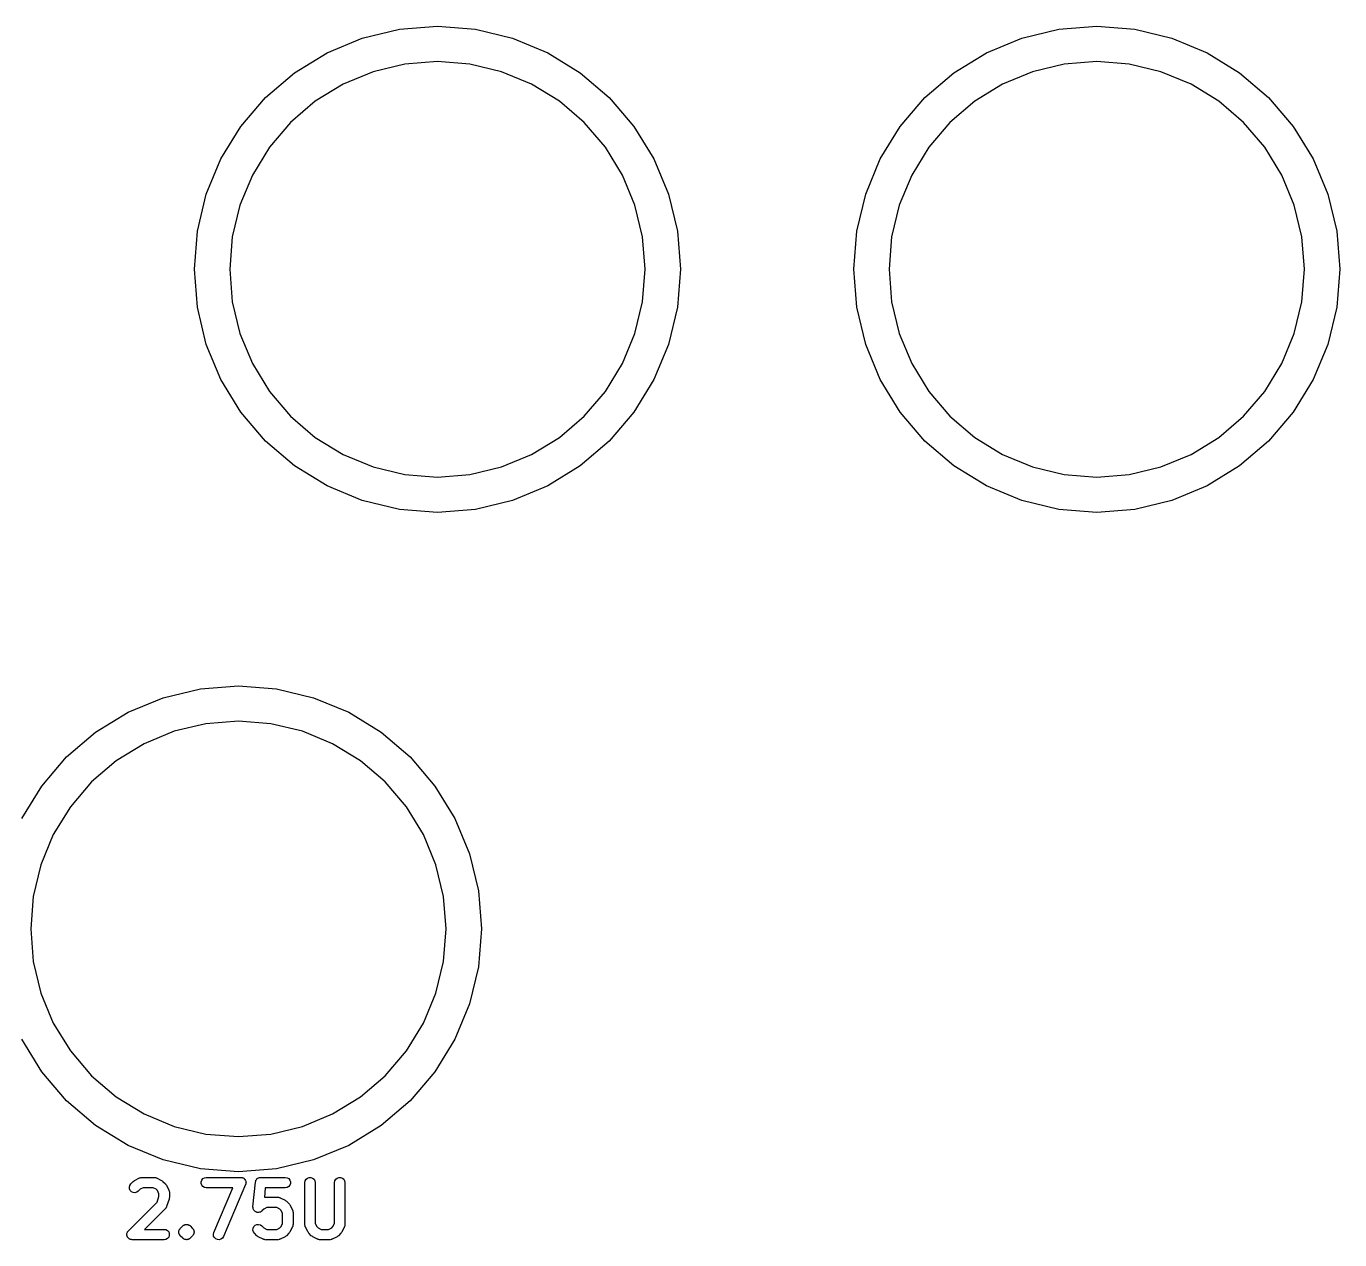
# Model space of a CAD drawing. Extents: x 42 to 175, y -135 to -43.
# Drawn here: x 136.87 to 174.82, y -135.18 to -100.13 of the extents above; entities that cross this region are included whole.
import ezdxf

# ---------------------------------------------------------------- set-up
doc = ezdxf.new("R2010")
doc.units = 0
doc.header["$MEASUREMENT"] = 0
doc.layers.add('BLACK', color=7, linetype='CONTINUOUS')

msp = doc.modelspace()

# ---------------------------------------------------------------- linework, layer by layer
at = {"layer": 'BLACK', "linetype": 'CONTINUOUS'}
for p, q in [((147.652, -100.216), (148.75, -100.13)), ((148.75, -100.13), (149.848, -100.216)), ((166.702, -100.216), (167.8, -100.13)), ((167.8, -100.13), (168.898, -100.216)), ((145.563, -100.895), (146.581, -100.474)), ((146.581, -100.474), (147.652, -100.216)), ((149.848, -100.216), (150.919, -100.474)), ((150.919, -100.474), (151.937, -100.895)), ((164.613, -100.895), (165.631, -100.474)), ((165.631, -100.474), (166.702, -100.216)), ((168.898, -100.216), (169.969, -100.474)), ((169.969, -100.474), (170.987, -100.895)), ((144.624, -101.471), (145.563, -100.895)), ((151.937, -100.895), (152.876, -101.471)), ((163.674, -101.471), (164.613, -100.895)), ((170.987, -100.895), (171.926, -101.471)), ((147.811, -101.224), (146.896, -101.444)), ((148.75, -101.15), (147.811, -101.224)), ((149.689, -101.224), (148.75, -101.15)), ((150.604, -101.444), (149.689, -101.224)), ((166.861, -101.224), (165.946, -101.444)), ((167.8, -101.15), (166.861, -101.224)), ((168.739, -101.224), (167.8, -101.15)), ((169.654, -101.444), (168.739, -101.224)), ((143.786, -102.186), (144.624, -101.471)), ((146.896, -101.444), (146.026, -101.804)), ((151.474, -101.804), (150.604, -101.444)), ((152.876, -101.471), (153.714, -102.186)), ((162.836, -102.186), (163.674, -101.471)), ((165.946, -101.444), (165.076, -101.804)), ((170.524, -101.804), (169.654, -101.444)), ((171.926, -101.471), (172.764, -102.186)), ((146.026, -101.804), (145.223, -102.296)), ((152.277, -102.296), (151.474, -101.804)), ((165.076, -101.804), (164.273, -102.296)), ((171.327, -102.296), (170.524, -101.804)), ((143.071, -103.024), (143.786, -102.186)), ((145.223, -102.296), (144.507, -102.907)), ((152.993, -102.907), (152.277, -102.296)), ((153.714, -102.186), (154.429, -103.024)), ((162.121, -103.024), (162.836, -102.186)), ((164.273, -102.296), (163.557, -102.907)), ((172.043, -102.907), (171.327, -102.296)), ((172.764, -102.186), (173.479, -103.024)), ((142.495, -103.963), (143.071, -103.024)), ((144.507, -102.907), (143.896, -103.623)), ((153.604, -103.623), (152.993, -102.907)), ((154.429, -103.024), (155.005, -103.963)), ((161.545, -103.963), (162.121, -103.024)), ((163.557, -102.907), (162.946, -103.623)), ((172.654, -103.623), (172.043, -102.907)), ((173.479, -103.024), (174.055, -103.963)), ((142.074, -104.981), (142.495, -103.963)), ((143.896, -103.623), (143.404, -104.426)), ((154.096, -104.426), (153.604, -103.623)), ((155.005, -103.963), (155.426, -104.981)), ((161.124, -104.981), (161.545, -103.963)), ((162.946, -103.623), (162.454, -104.426)), ((173.146, -104.426), (172.654, -103.623)), ((174.055, -103.963), (174.476, -104.981)), ((143.404, -104.426), (143.044, -105.296)), ((154.456, -105.296), (154.096, -104.426)), ((162.454, -104.426), (162.094, -105.296)), ((173.506, -105.296), (173.146, -104.426)), ((141.816, -106.052), (142.074, -104.981)), ((155.426, -104.981), (155.684, -106.052)), ((160.866, -106.052), (161.124, -104.981)), ((174.476, -104.981), (174.734, -106.052)), ((143.044, -105.296), (142.824, -106.211)), ((154.676, -106.211), (154.456, -105.296)), ((162.094, -105.296), (161.874, -106.211)), ((173.726, -106.211), (173.506, -105.296)), ((141.73, -107.15), (141.816, -106.052)), ((142.824, -106.211), (142.75, -107.15)), ((154.75, -107.15), (154.676, -106.211)), ((155.684, -106.052), (155.77, -107.15)), ((160.78, -107.15), (160.866, -106.052)), ((161.874, -106.211), (161.8, -107.15)), ((173.8, -107.15), (173.726, -106.211)), ((174.734, -106.052), (174.82, -107.15)), ((141.816, -108.248), (141.73, -107.15)), ((142.75, -107.15), (142.824, -108.089)), ((154.676, -108.089), (154.75, -107.15)), ((155.77, -107.15), (155.684, -108.248)), ((160.866, -108.248), (160.78, -107.15)), ((161.8, -107.15), (161.874, -108.089)), ((173.726, -108.089), (173.8, -107.15)), ((174.82, -107.15), (174.734, -108.248)), ((142.824, -108.089), (143.044, -109.004)), ((154.456, -109.004), (154.676, -108.089)), ((161.874, -108.089), (162.094, -109.004)), ((173.506, -109.004), (173.726, -108.089)), ((142.074, -109.319), (141.816, -108.248)), ((155.684, -108.248), (155.426, -109.319)), ((161.124, -109.319), (160.866, -108.248)), ((174.734, -108.248), (174.476, -109.319)), ((143.044, -109.004), (143.404, -109.874)), ((154.096, -109.874), (154.456, -109.004)), ((162.094, -109.004), (162.454, -109.874)), ((173.146, -109.874), (173.506, -109.004)), ((142.495, -110.337), (142.074, -109.319)), ((155.426, -109.319), (155.005, -110.337)), ((161.545, -110.337), (161.124, -109.319)), ((174.476, -109.319), (174.055, -110.337)), ((143.404, -109.874), (143.896, -110.677)), ((153.604, -110.677), (154.096, -109.874)), ((162.454, -109.874), (162.946, -110.677)), ((172.654, -110.677), (173.146, -109.874)), ((143.071, -111.276), (142.495, -110.337)), ((155.005, -110.337), (154.429, -111.276)), ((162.121, -111.276), (161.545, -110.337)), ((174.055, -110.337), (173.479, -111.276)), ((143.896, -110.677), (144.507, -111.393)), ((152.993, -111.393), (153.604, -110.677)), ((162.946, -110.677), (163.557, -111.393)), ((172.043, -111.393), (172.654, -110.677)), ((143.786, -112.114), (143.071, -111.276)), ((144.507, -111.393), (145.223, -112.004)), ((152.277, -112.004), (152.993, -111.393)), ((154.429, -111.276), (153.714, -112.114)), ((162.836, -112.114), (162.121, -111.276)), ((163.557, -111.393), (164.273, -112.004)), ((171.327, -112.004), (172.043, -111.393)), ((173.479, -111.276), (172.764, -112.114)), ((144.624, -112.829), (143.786, -112.114)), ((145.223, -112.004), (146.026, -112.496)), ((151.474, -112.496), (152.277, -112.004)), ((153.714, -112.114), (152.876, -112.829)), ((163.674, -112.829), (162.836, -112.114)), ((164.273, -112.004), (165.076, -112.496)), ((170.524, -112.496), (171.327, -112.004)), ((172.764, -112.114), (171.926, -112.829)), ((146.026, -112.496), (146.896, -112.856)), ((150.604, -112.856), (151.474, -112.496)), ((165.076, -112.496), (165.946, -112.856)), ((169.654, -112.856), (170.524, -112.496)), ((145.563, -113.405), (144.624, -112.829)), ((146.896, -112.856), (147.811, -113.076)), ((147.811, -113.076), (148.75, -113.15)), ((148.75, -113.15), (149.689, -113.076)), ((149.689, -113.076), (150.604, -112.856)), ((152.876, -112.829), (151.937, -113.405)), ((164.613, -113.405), (163.674, -112.829)), ((165.946, -112.856), (166.861, -113.076)), ((166.861, -113.076), (167.8, -113.15)), ((167.8, -113.15), (168.739, -113.076)), ((168.739, -113.076), (169.654, -112.856)), ((171.926, -112.829), (170.987, -113.405)), ((146.581, -113.826), (145.563, -113.405)), ((151.937, -113.405), (150.919, -113.826)), ((165.631, -113.826), (164.613, -113.405)), ((170.987, -113.405), (169.969, -113.826)), ((147.652, -114.084), (146.581, -113.826)), ((150.919, -113.826), (149.848, -114.084)), ((166.702, -114.084), (165.631, -113.826)), ((169.969, -113.826), (168.898, -114.084)), ((148.75, -114.17), (147.652, -114.084)), ((149.848, -114.084), (148.75, -114.17)), ((167.8, -114.17), (166.702, -114.084)), ((168.898, -114.084), (167.8, -114.17)), ((139.813, -119.945), (140.831, -119.524)), ((140.831, -119.524), (141.902, -119.266)), ((141.902, -119.266), (143, -119.18)), ((143, -119.18), (144.098, -119.266)), ((144.098, -119.266), (145.169, -119.524)), ((145.169, -119.524), (146.187, -119.945)), ((138.874, -120.521), (139.813, -119.945)), ((142.061, -120.274), (141.146, -120.494)), ((143, -120.2), (142.061, -120.274)), ((143.939, -120.274), (143, -120.2)), ((144.854, -120.494), (143.939, -120.274)), ((146.187, -119.945), (147.126, -120.521)), ((138.036, -121.236), (138.874, -120.521)), ((141.146, -120.494), (140.276, -120.854)), ((145.724, -120.854), (144.854, -120.494)), ((147.126, -120.521), (147.964, -121.236)), ((140.276, -120.854), (139.473, -121.346)), ((146.527, -121.346), (145.724, -120.854)), ((137.321, -122.074), (138.036, -121.236)), ((139.473, -121.346), (138.757, -121.957)), ((147.243, -121.957), (146.527, -121.346)), ((147.964, -121.236), (148.679, -122.074)), ((136.745, -123.013), (137.321, -122.074)), ((138.757, -121.957), (138.146, -122.673)), ((147.854, -122.673), (147.243, -121.957)), ((148.679, -122.074), (149.255, -123.013)), ((138.146, -122.673), (137.654, -123.476)), ((148.346, -123.476), (147.854, -122.673)), ((149.255, -123.013), (149.676, -124.031)), ((137.654, -123.476), (137.294, -124.346)), ((148.706, -124.346), (148.346, -123.476)), ((149.676, -124.031), (149.934, -125.102)), ((137.294, -124.346), (137.074, -125.261)), ((148.926, -125.261), (148.706, -124.346)), ((149.934, -125.102), (150.02, -126.2)), ((137.074, -125.261), (137, -126.2)), ((149, -126.2), (148.926, -125.261)), ((137, -126.2), (137.074, -127.139)), ((148.926, -127.139), (149, -126.2)), ((150.02, -126.2), (149.934, -127.298)), ((137.074, -127.139), (137.294, -128.054)), ((148.706, -128.054), (148.926, -127.139)), ((149.934, -127.298), (149.676, -128.369)), ((137.294, -128.054), (137.654, -128.924)), ((148.346, -128.924), (148.706, -128.054)), ((149.676, -128.369), (149.255, -129.387)), ((137.654, -128.924), (138.146, -129.727)), ((147.854, -129.727), (148.346, -128.924)), ((137.321, -130.326), (136.745, -129.387)), ((149.255, -129.387), (148.679, -130.326)), ((138.146, -129.727), (138.757, -130.443)), ((147.243, -130.443), (147.854, -129.727)), ((138.036, -131.164), (137.321, -130.326)), ((138.757, -130.443), (139.473, -131.054)), ((146.527, -131.054), (147.243, -130.443)), ((148.679, -130.326), (147.964, -131.164)), ((138.874, -131.879), (138.036, -131.164)), ((139.473, -131.054), (140.276, -131.546)), ((145.724, -131.546), (146.527, -131.054)), ((147.964, -131.164), (147.126, -131.879)), ((140.276, -131.546), (141.146, -131.906)), ((144.854, -131.906), (145.724, -131.546)), ((139.813, -132.455), (138.874, -131.879)), ((141.146, -131.906), (142.061, -132.126)), ((143.939, -132.126), (144.854, -131.906)), ((147.126, -131.879), (146.187, -132.455)), ((142.061, -132.126), (143, -132.2)), ((143, -132.2), (143.939, -132.126)), ((140.831, -132.876), (139.813, -132.455)), ((146.187, -132.455), (145.169, -132.876)), ((141.902, -133.134), (140.831, -132.876)), ((143, -133.22), (141.902, -133.134)), ((144.098, -133.134), (143, -133.22)), ((145.169, -132.876), (144.098, -133.134)), ((139.864, -133.608), (139.894, -133.565)), ((139.894, -133.565), (139.965, -133.494)), ((139.965, -133.494), (139.985, -133.48)), ((139.985, -133.48), (140.004, -133.466)), ((140.004, -133.466), (140.147, -133.394)), ((140.147, -133.394), (140.155, -133.392)), ((140.155, -133.392), (140.163, -133.388)), ((140.163, -133.388), (140.18, -133.385)), ((140.18, -133.385), (140.197, -133.38)), ((140.197, -133.38), (140.206, -133.38)), ((140.206, -133.38), (140.214, -133.379)), ((140.214, -133.379), (140.571, -133.379)), ((140.571, -133.379), (140.58, -133.38)), ((140.58, -133.38), (140.589, -133.38)), ((140.589, -133.38), (140.605, -133.385)), ((140.605, -133.385), (140.623, -133.388)), ((140.623, -133.388), (140.63, -133.392)), ((140.63, -133.392), (140.639, -133.394)), ((140.639, -133.394), (140.781, -133.466)), ((140.781, -133.466), (140.801, -133.48)), ((140.801, -133.48), (140.82, -133.494)), ((140.82, -133.494), (140.892, -133.565)), ((140.892, -133.565), (140.906, -133.585)), ((141.924, -133.503), (141.942, -133.454)), ((141.924, -133.555), (141.924, -133.503)), ((141.942, -133.604), (141.924, -133.555)), ((141.942, -133.454), (141.975, -133.414)), ((141.975, -133.414), (142.02, -133.388)), ((142.02, -133.388), (142.071, -133.379)), ((142.071, -133.379), (143.071, -133.379)), ((143.071, -133.379), (143.088, -133.382)), ((143.088, -133.382), (143.106, -133.383)), ((143.106, -133.383), (143.114, -133.386)), ((143.114, -133.386), (143.123, -133.388)), ((143.123, -133.388), (143.138, -133.396)), ((143.138, -133.396), (143.154, -133.403)), ((143.154, -133.403), (143.16, -133.409)), ((143.16, -133.409), (143.168, -133.414)), ((143.168, -133.414), (143.179, -133.427)), ((143.179, -133.427), (143.192, -133.439)), ((143.192, -133.439), (143.196, -133.447)), ((143.196, -133.447), (143.201, -133.454)), ((143.201, -133.454), (143.207, -133.47)), ((143.207, -133.47), (143.215, -133.485)), ((143.213, -133.571), (143.209, -133.588)), ((143.219, -133.555), (143.213, -133.571)), ((143.215, -133.485), (143.216, -133.494)), ((143.216, -133.494), (143.219, -133.503)), ((143.219, -133.503), (143.219, -133.52)), ((143.219, -133.52), (143.221, -133.537)), ((143.221, -133.537), (143.219, -133.546)), ((143.219, -133.546), (143.219, -133.555)), ((143.422, -134.228), (143.494, -133.514)), ((143.494, -133.514), (143.495, -133.508)), ((143.495, -133.503), (143.502, -133.483)), ((143.495, -133.508), (143.495, -133.503)), ((143.502, -133.483), (143.508, -133.463)), ((143.508, -133.463), (143.511, -133.459)), ((143.511, -133.459), (143.513, -133.454)), ((143.513, -133.454), (143.526, -133.438)), ((143.526, -133.438), (143.538, -133.421)), ((143.538, -133.421), (143.543, -133.418)), ((143.543, -133.418), (143.546, -133.414)), ((143.546, -133.414), (143.564, -133.403)), ((143.564, -133.403), (143.581, -133.392)), ((143.581, -133.392), (143.587, -133.39)), ((143.587, -133.39), (143.592, -133.388)), ((143.592, -133.388), (143.612, -133.384)), ((143.612, -133.384), (143.632, -133.379)), ((143.632, -133.379), (143.637, -133.38)), ((143.637, -133.38), (143.643, -133.379)), ((143.643, -133.379), (144.357, -133.379)), ((144.357, -133.379), (144.408, -133.388)), ((144.408, -133.388), (144.454, -133.414)), ((144.454, -133.414), (144.487, -133.454)), ((144.487, -133.454), (144.505, -133.503)), ((144.505, -133.555), (144.487, -133.604)), ((144.505, -133.503), (144.505, -133.555)), ((144.921, -133.529), (144.93, -133.477)), ((144.921, -134.743), (144.921, -133.529)), ((144.93, -133.477), (144.957, -133.432)), ((144.957, -133.432), (144.996, -133.399)), ((144.996, -133.399), (145.045, -133.381)), ((145.045, -133.381), (145.097, -133.381)), ((145.097, -133.381), (145.146, -133.399)), ((145.146, -133.399), (145.186, -133.432)), ((145.186, -133.432), (145.212, -133.477)), ((145.212, -133.477), (145.221, -133.529)), ((145.221, -133.529), (145.221, -134.707)), ((145.779, -133.529), (145.788, -133.477)), ((145.779, -134.707), (145.779, -133.529)), ((145.788, -133.477), (145.814, -133.432)), ((145.814, -133.432), (145.854, -133.399)), ((145.854, -133.399), (145.903, -133.381)), ((145.903, -133.381), (145.955, -133.381)), ((145.955, -133.381), (146.004, -133.399)), ((146.004, -133.399), (146.043, -133.432)), ((146.043, -133.432), (146.07, -133.477)), ((146.07, -133.477), (146.079, -133.529)), ((146.079, -133.529), (146.079, -134.743)), ((139.851, -133.658), (139.864, -133.608)), ((139.855, -133.71), (139.851, -133.658)), ((139.877, -133.757), (139.855, -133.71)), ((139.914, -133.794), (139.877, -133.757)), ((139.961, -133.816), (139.914, -133.794)), ((140.013, -133.821), (139.961, -133.816)), ((140.063, -133.807), (140.013, -133.821)), ((140.106, -133.777), (140.063, -133.807)), ((140.16, -133.723), (140.106, -133.777)), ((140.25, -133.679), (140.16, -133.723)), ((140.536, -133.679), (140.25, -133.679)), ((140.625, -133.723), (140.536, -133.679)), ((140.662, -133.76), (140.625, -133.723)), ((140.655, -134.09), (140.707, -133.933)), ((140.707, -133.85), (140.662, -133.76)), ((140.707, -133.933), (140.707, -133.85)), ((140.906, -133.585), (140.92, -133.604)), ((140.92, -133.604), (140.991, -133.747)), ((140.991, -133.747), (140.994, -133.755)), ((140.994, -133.755), (140.998, -133.763)), ((140.998, -133.763), (141.001, -133.78)), ((141.001, -133.78), (141.006, -133.797)), ((141.006, -133.797), (141.006, -133.806)), ((141.006, -133.806), (141.007, -133.814)), ((141.007, -133.814), (141.007, -133.957)), ((141.975, -133.643), (141.942, -133.604)), ((142.02, -133.67), (141.975, -133.643)), ((142.071, -133.679), (142.02, -133.67)), ((142.844, -133.679), (142.071, -133.679)), ((142.291, -134.969), (142.844, -133.679)), ((143.209, -133.588), (142.566, -135.088)), ((143.779, -133.679), (143.751, -133.956)), ((143.752, -133.956), (143.769, -133.951)), ((143.769, -133.951), (143.777, -133.952)), ((143.777, -133.952), (143.786, -133.95)), ((144.357, -133.679), (143.779, -133.679)), ((143.786, -133.95), (144.143, -133.95)), ((144.143, -133.95), (144.151, -133.952)), ((144.151, -133.952), (144.16, -133.951)), ((144.16, -133.951), (144.177, -133.956)), ((144.408, -133.67), (144.357, -133.679)), ((144.454, -133.643), (144.408, -133.67)), ((144.487, -133.604), (144.454, -133.643)), ((139.823, -134.923), (140.655, -134.09)), ((140.892, -134.277), (140.291, -134.879)), ((140.897, -134.27), (140.892, -134.277)), ((140.903, -134.265), (140.897, -134.27)), ((140.912, -134.249), (140.903, -134.265)), ((140.922, -134.235), (140.912, -134.249)), ((140.924, -134.226), (140.922, -134.235)), ((140.928, -134.219), (140.924, -134.226)), ((140.999, -134.005), (140.928, -134.219)), ((141.003, -133.981), (140.999, -134.005)), ((141.007, -133.957), (141.003, -133.981)), ((143.422, -134.229), (143.422, -134.228)), ((143.422, -134.23), (143.422, -134.229)), ((143.424, -134.255), (143.422, -134.23)), ((143.426, -134.28), (143.424, -134.255)), ((143.426, -134.281), (143.426, -134.28)), ((143.427, -134.282), (143.426, -134.281)), ((143.437, -134.304), (143.427, -134.282)), ((143.447, -134.327), (143.437, -134.304)), ((143.448, -134.328), (143.447, -134.327)), ((143.449, -134.329), (143.448, -134.328)), ((143.466, -134.347), (143.449, -134.329)), ((143.732, -134.295), (143.677, -134.349)), ((143.821, -134.25), (143.732, -134.295)), ((143.751, -133.956), (143.752, -133.956)), ((144.107, -134.25), (143.821, -134.25)), ((144.197, -134.295), (144.107, -134.25)), ((144.177, -133.956), (144.194, -133.959)), ((144.194, -133.959), (144.202, -133.963)), ((144.234, -134.332), (144.197, -134.295)), ((144.202, -133.963), (144.21, -133.966)), ((144.21, -133.966), (144.353, -134.037)), ((144.279, -134.421), (144.234, -134.332)), ((144.353, -134.037), (144.372, -134.052)), ((144.372, -134.052), (144.392, -134.065)), ((144.392, -134.065), (144.463, -134.137)), ((144.463, -134.137), (144.477, -134.156)), ((144.477, -134.156), (144.491, -134.176)), ((144.491, -134.176), (144.563, -134.319)), ((144.563, -134.319), (144.565, -134.327)), ((144.565, -134.327), (144.57, -134.334)), ((144.57, -134.334), (144.573, -134.352)), ((143.484, -134.365), (143.466, -134.347)), ((143.485, -134.365), (143.484, -134.365)), ((143.485, -134.366), (143.485, -134.365)), ((143.508, -134.376), (143.485, -134.366)), ((143.531, -134.387), (143.508, -134.376)), ((143.532, -134.387), (143.531, -134.387)), ((143.533, -134.388), (143.532, -134.387)), ((143.558, -134.39), (143.533, -134.388)), ((143.583, -134.392), (143.558, -134.39)), ((143.584, -134.392), (143.583, -134.392)), ((143.585, -134.392), (143.584, -134.392)), ((143.609, -134.386), (143.585, -134.392)), ((143.633, -134.38), (143.609, -134.386)), ((143.634, -134.379), (143.633, -134.38)), ((143.635, -134.379), (143.634, -134.379)), ((143.655, -134.364), (143.635, -134.379)), ((143.676, -134.35), (143.655, -134.364)), ((143.677, -134.349), (143.676, -134.35)), ((143.677, -134.349), (143.677, -134.349)), ((144.234, -134.797), (144.279, -134.707)), ((144.279, -134.707), (144.279, -134.421)), ((144.573, -134.352), (144.578, -134.369)), ((144.578, -134.369), (144.577, -134.377)), ((144.577, -134.377), (144.579, -134.386)), ((144.579, -134.386), (144.579, -134.743)), ((145.221, -134.707), (145.266, -134.797)), ((145.734, -134.797), (145.779, -134.707)), ((139.779, -135.015), (139.781, -135.009)), ((139.781, -135.035), (139.779, -135.015)), ((139.781, -135.003), (139.788, -134.984)), ((139.781, -135.009), (139.781, -135.003)), ((139.781, -135.055), (139.781, -135.035)), ((139.783, -135.061), (139.781, -135.055)), ((139.784, -135.067), (139.783, -135.061)), ((139.792, -135.085), (139.784, -135.067)), ((139.788, -134.984), (139.793, -134.965)), ((139.799, -135.104), (139.792, -135.085)), ((139.793, -134.965), (139.796, -134.96)), ((139.796, -134.96), (139.799, -134.954)), ((139.799, -134.954), (139.811, -134.939)), ((139.811, -134.939), (139.823, -134.923)), ((140.291, -134.879), (140.857, -134.879)), ((140.857, -134.879), (140.908, -134.888)), ((140.908, -134.888), (140.954, -134.914)), ((140.954, -134.914), (140.987, -134.954)), ((140.987, -134.954), (141.005, -135.003)), ((141.005, -135.055), (140.987, -135.104)), ((141.005, -135.003), (141.005, -135.055)), ((141.279, -134.944), (141.283, -134.931)), ((141.28, -134.957), (141.279, -134.944)), ((141.279, -134.97), (141.28, -134.957)), ((141.283, -134.983), (141.279, -134.97)), ((141.283, -134.931), (141.284, -134.918)), ((141.284, -134.996), (141.283, -134.983)), ((141.284, -134.918), (141.289, -134.906)), ((141.289, -135.008), (141.284, -134.996)), ((141.289, -134.906), (141.293, -134.894)), ((141.293, -135.021), (141.289, -135.008)), ((141.293, -134.894), (141.3, -134.883)), ((141.3, -135.031), (141.293, -135.021)), ((141.3, -134.883), (141.306, -134.871)), ((141.306, -135.043), (141.3, -135.031)), ((141.306, -134.871), (141.315, -134.862)), ((141.315, -135.052), (141.306, -135.043)), ((141.315, -134.862), (141.323, -134.851)), ((141.323, -135.063), (141.315, -135.052)), ((141.323, -134.851), (141.394, -134.78)), ((141.394, -135.135), (141.323, -135.063)), ((141.394, -134.78), (141.405, -134.772)), ((141.405, -134.772), (141.414, -134.763)), ((141.414, -134.763), (141.42, -134.76)), ((141.42, -134.76), (141.425, -134.756)), ((141.425, -134.756), (141.431, -134.754)), ((141.431, -134.754), (141.437, -134.75)), ((141.437, -134.75), (141.449, -134.746)), ((141.449, -134.746), (141.461, -134.741)), ((141.461, -134.741), (141.468, -134.74)), ((141.468, -134.74), (141.474, -134.738)), ((141.474, -134.738), (141.481, -134.738)), ((141.481, -134.738), (141.487, -134.736)), ((141.487, -134.736), (141.5, -134.737)), ((141.5, -134.737), (141.513, -134.736)), ((141.513, -134.736), (141.519, -134.738)), ((141.519, -134.738), (141.526, -134.738)), ((141.526, -134.738), (141.532, -134.74)), ((141.532, -134.74), (141.539, -134.741)), ((141.539, -134.741), (141.551, -134.746)), ((141.551, -134.746), (141.563, -134.75)), ((141.563, -134.75), (141.569, -134.754)), ((141.569, -134.754), (141.575, -134.756)), ((141.575, -134.756), (141.58, -134.76)), ((141.58, -134.76), (141.586, -134.763)), ((141.586, -134.763), (141.595, -134.772)), ((141.595, -134.772), (141.606, -134.78)), ((141.606, -134.78), (141.677, -134.851)), ((141.677, -135.063), (141.606, -135.135)), ((141.677, -134.851), (141.685, -134.862)), ((141.685, -135.052), (141.677, -135.063)), ((141.685, -134.862), (141.694, -134.871)), ((141.694, -135.043), (141.685, -135.052)), ((141.694, -134.871), (141.7, -134.883)), ((141.7, -135.031), (141.694, -135.043)), ((141.7, -134.883), (141.707, -134.894)), ((141.707, -135.021), (141.7, -135.031)), ((141.707, -134.894), (141.711, -134.906)), ((141.711, -135.008), (141.707, -135.021)), ((141.711, -134.906), (141.716, -134.918)), ((141.716, -134.996), (141.711, -135.008)), ((141.716, -134.918), (141.717, -134.931)), ((141.717, -134.983), (141.716, -134.996)), ((141.717, -134.931), (141.721, -134.944)), ((141.721, -134.97), (141.717, -134.983)), ((141.721, -134.944), (141.72, -134.957)), ((141.72, -134.957), (141.721, -134.97)), ((142.279, -135.02), (142.291, -134.969)), ((142.285, -135.072), (142.279, -135.02)), ((142.308, -135.118), (142.285, -135.072)), ((142.566, -135.088), (142.538, -135.131)), ((143.422, -134.899), (143.427, -134.847)), ((143.435, -134.949), (143.422, -134.899)), ((143.427, -134.847), (143.449, -134.8)), ((143.465, -134.992), (143.435, -134.949)), ((143.449, -134.8), (143.485, -134.763)), ((143.537, -135.063), (143.465, -134.992)), ((143.485, -134.763), (143.533, -134.741)), ((143.533, -134.741), (143.585, -134.736)), ((143.556, -135.077), (143.537, -135.063)), ((143.576, -135.091), (143.556, -135.077)), ((143.719, -135.163), (143.576, -135.091)), ((143.585, -134.736), (143.635, -134.75)), ((143.635, -134.75), (143.677, -134.78)), ((143.677, -134.78), (143.732, -134.834)), ((143.732, -134.834), (143.821, -134.879)), ((143.821, -134.879), (144.107, -134.879)), ((144.107, -134.879), (144.197, -134.834)), ((144.197, -134.834), (144.234, -134.797)), ((144.353, -135.091), (144.21, -135.163)), ((144.372, -135.077), (144.353, -135.091)), ((144.392, -135.063), (144.372, -135.077)), ((144.463, -134.992), (144.392, -135.063)), ((144.477, -134.972), (144.463, -134.992)), ((144.491, -134.953), (144.477, -134.972)), ((144.563, -134.81), (144.491, -134.953)), ((144.565, -134.802), (144.563, -134.81)), ((144.57, -134.794), (144.565, -134.802)), ((144.573, -134.777), (144.57, -134.794)), ((144.578, -134.76), (144.573, -134.777)), ((144.579, -134.743), (144.577, -134.751)), ((144.577, -134.751), (144.578, -134.76)), ((144.923, -134.751), (144.921, -134.743)), ((144.922, -134.76), (144.923, -134.751)), ((144.927, -134.777), (144.922, -134.76)), ((144.93, -134.794), (144.927, -134.777)), ((144.935, -134.802), (144.93, -134.794)), ((144.937, -134.81), (144.935, -134.802)), ((145.009, -134.953), (144.937, -134.81)), ((145.023, -134.972), (145.009, -134.953)), ((145.037, -134.992), (145.023, -134.972)), ((145.108, -135.063), (145.037, -134.992)), ((145.128, -135.077), (145.108, -135.063)), ((145.147, -135.091), (145.128, -135.077)), ((145.29, -135.163), (145.147, -135.091)), ((145.266, -134.797), (145.303, -134.834)), ((145.303, -134.834), (145.393, -134.879)), ((145.393, -134.879), (145.607, -134.879)), ((145.607, -134.879), (145.697, -134.834)), ((145.697, -134.834), (145.734, -134.797)), ((145.853, -135.091), (145.71, -135.163)), ((145.872, -135.077), (145.853, -135.091)), ((145.892, -135.063), (145.872, -135.077)), ((145.963, -134.992), (145.892, -135.063)), ((145.977, -134.972), (145.963, -134.992)), ((145.991, -134.953), (145.977, -134.972)), ((146.063, -134.81), (145.991, -134.953)), ((146.065, -134.802), (146.063, -134.81)), ((146.07, -134.794), (146.065, -134.802)), ((146.073, -134.777), (146.07, -134.794)), ((146.078, -134.76), (146.073, -134.777)), ((146.079, -134.743), (146.077, -134.751)), ((146.077, -134.751), (146.078, -134.76)), ((139.803, -135.109), (139.799, -135.104)), ((139.806, -135.115), (139.803, -135.109)), ((139.82, -135.128), (139.806, -135.115)), ((139.832, -135.143), (139.82, -135.128)), ((139.838, -135.147), (139.832, -135.143)), ((139.843, -135.151), (139.838, -135.147)), ((139.86, -135.16), (139.843, -135.151)), ((139.877, -135.17), (139.86, -135.16)), ((139.884, -135.171), (139.877, -135.17)), ((139.89, -135.173), (139.884, -135.171)), ((139.909, -135.175), (139.89, -135.173)), ((139.929, -135.179), (139.909, -135.175)), ((140.857, -135.179), (139.929, -135.179)), ((140.908, -135.17), (140.857, -135.179)), ((140.954, -135.143), (140.908, -135.17)), ((140.987, -135.104), (140.954, -135.143)), ((141.405, -135.142), (141.394, -135.135)), ((141.414, -135.151), (141.405, -135.142)), ((141.42, -135.154), (141.414, -135.151)), ((141.425, -135.158), (141.42, -135.154)), ((141.431, -135.161), (141.425, -135.158)), ((141.437, -135.165), (141.431, -135.161)), ((141.449, -135.168), (141.437, -135.165)), ((141.461, -135.173), (141.449, -135.168)), ((141.468, -135.174), (141.461, -135.173)), ((141.474, -135.176), (141.468, -135.174)), ((141.481, -135.176), (141.474, -135.176)), ((141.487, -135.178), (141.481, -135.176)), ((141.5, -135.177), (141.487, -135.178)), ((141.513, -135.178), (141.5, -135.177)), ((141.519, -135.176), (141.513, -135.178)), ((141.526, -135.176), (141.519, -135.176)), ((141.532, -135.174), (141.526, -135.176)), ((141.539, -135.173), (141.532, -135.174)), ((141.551, -135.168), (141.539, -135.173)), ((141.563, -135.165), (141.551, -135.168)), ((141.569, -135.161), (141.563, -135.165)), ((141.575, -135.158), (141.569, -135.161)), ((141.58, -135.154), (141.575, -135.158)), ((141.586, -135.151), (141.58, -135.154)), ((141.595, -135.142), (141.586, -135.151)), ((141.606, -135.135), (141.595, -135.142)), ((142.346, -135.154), (142.308, -135.118)), ((142.394, -135.175), (142.346, -135.154)), ((142.446, -135.178), (142.394, -135.175)), ((142.496, -135.162), (142.446, -135.178)), ((142.538, -135.131), (142.496, -135.162)), ((143.727, -135.165), (143.719, -135.163)), ((143.734, -135.17), (143.727, -135.165)), ((143.752, -135.173), (143.734, -135.17)), ((143.769, -135.178), (143.752, -135.173)), ((143.777, -135.177), (143.769, -135.178)), ((143.786, -135.179), (143.777, -135.177)), ((144.143, -135.179), (143.786, -135.179)), ((144.151, -135.177), (144.143, -135.179)), ((144.16, -135.178), (144.151, -135.177)), ((144.177, -135.173), (144.16, -135.178)), ((144.194, -135.17), (144.177, -135.173)), ((144.202, -135.165), (144.194, -135.17)), ((144.21, -135.163), (144.202, -135.165)), ((145.298, -135.165), (145.29, -135.163)), ((145.306, -135.17), (145.298, -135.165)), ((145.323, -135.173), (145.306, -135.17)), ((145.34, -135.178), (145.323, -135.173)), ((145.349, -135.177), (145.34, -135.178)), ((145.357, -135.179), (145.349, -135.177)), ((145.643, -135.179), (145.357, -135.179)), ((145.651, -135.177), (145.643, -135.179)), ((145.66, -135.178), (145.651, -135.177)), ((145.677, -135.173), (145.66, -135.178)), ((145.694, -135.17), (145.677, -135.173)), ((145.702, -135.165), (145.694, -135.17)), ((145.71, -135.163), (145.702, -135.165))]:
    msp.add_line(p, q, dxfattribs=at)

doc.saveas('drawing.dxf')
